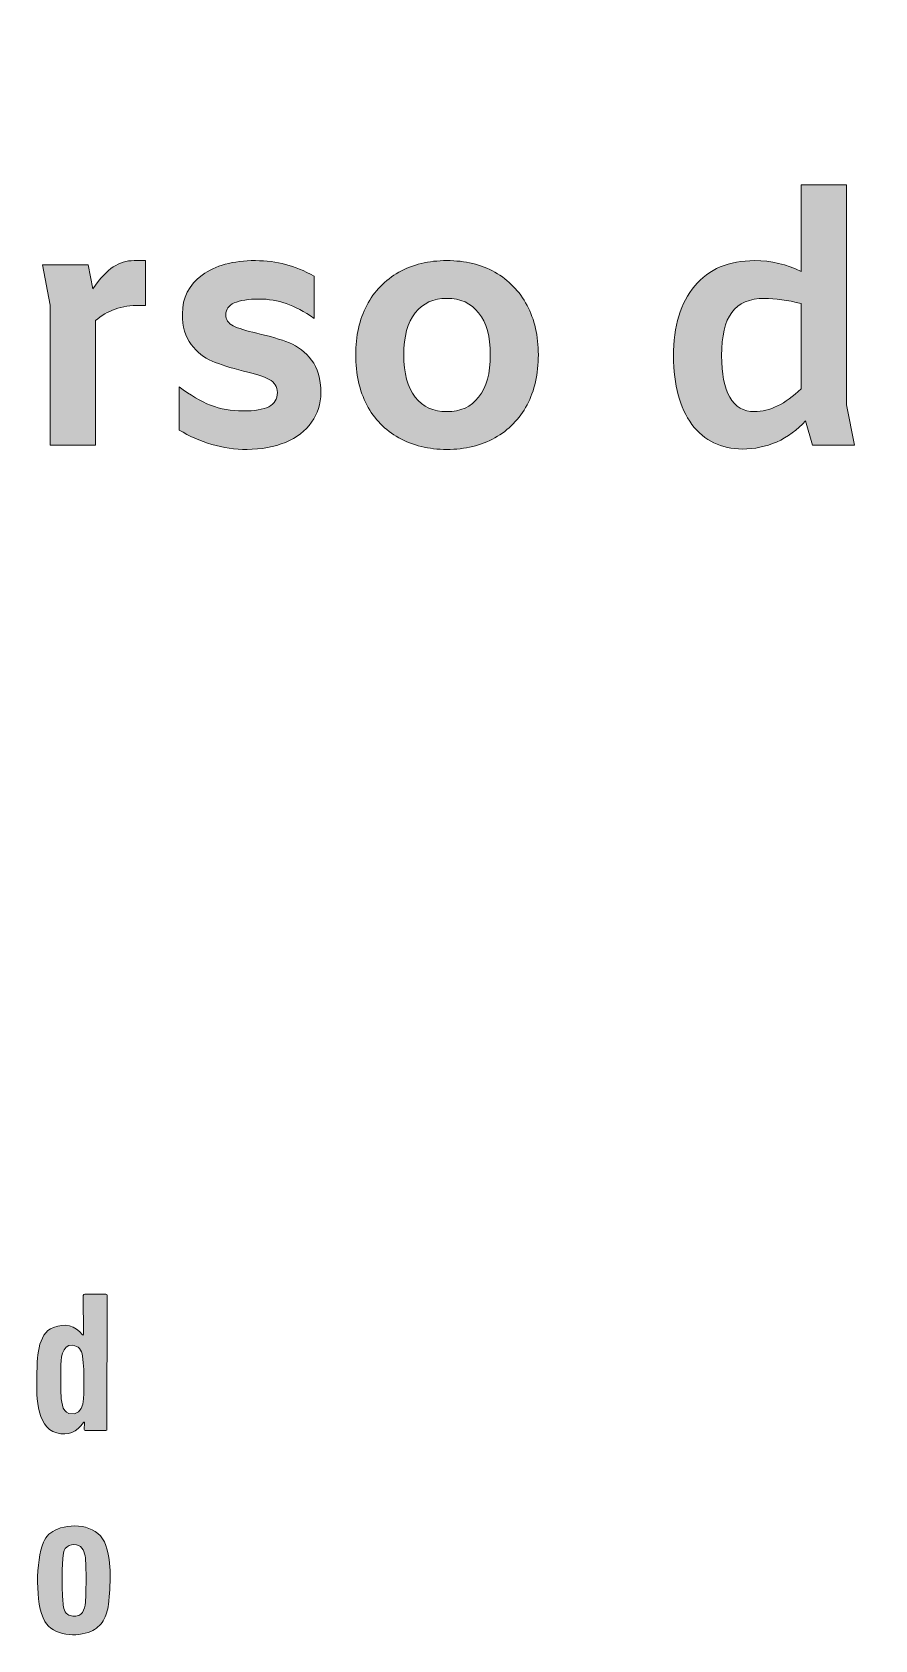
# Model space of a CAD drawing. Header units: millimetres. Extents: x 6 to 133, y 303 to 393.
# Drawn here: x 61.23 to 71.83, y 318.67 to 338.89 of the extents above; entities that cross this region are included whole.
import ezdxf

# ---------------------------------------------------------------- set-up
doc = ezdxf.new("R2010")
doc.units = ezdxf.units.MM
doc.header["$MEASUREMENT"] = 0

# ---------------------------------------------------------------- blocks, each defined once
blk = doc.blocks.new('block 2')
at = {"color": 188, "lineweight": 35, "true_color": 0x161224}
blk.add_open_spline([(21.418, 393.141), (21.418, 393.141), (6.418, 303.141), (6.418, 303.141), (6.418, 303.141), (118.799, 303.141), (118.799, 303.141), (118.799, 303.141), (133.023, 388.483), (133.023, 388.483), (133.386, 390.662), (131.914, 392.723), (129.735, 393.086), (129.518, 393.122), (129.298, 393.141), (129.078, 393.141), (129.078, 393.141), (21.418, 393.141), (21.418, 393.141)], degree=3, knots=[0, 0, 0, 0, 1, 1, 1, 2, 2, 2, 3, 3, 3, 4, 4, 4, 5, 5, 5, 6, 6, 6, 6], dxfattribs=at)
blk = doc.blocks.new('block 41')
at = {"true_color": 0xffffff}
h = blk.add_hatch(color=7, dxfattribs=at)
h.dxf.hatch_style = 2
edge = h.paths.add_edge_path()
edge.add_spline(control_points=[(62.658, 336.02), (62.658, 336.02), (62.658, 335.457), (62.658, 335.457), (62.658, 335.457), (62.587, 335.457), (62.587, 335.457), (62.358, 335.457), (62.174, 335.392), (62.032, 335.266), (62.032, 335.266), (62.032, 333.699), (62.032, 333.699), (62.032, 333.699), (61.459, 333.699), (61.459, 333.699), (61.459, 333.699), (61.459, 335.461), (61.459, 335.461), (61.459, 335.461), (61.366, 335.967), (61.366, 335.967), (61.366, 335.967), (61.938, 335.967), (61.938, 335.967), (61.938, 335.967), (61.996, 335.665), (61.996, 335.665), (62.091, 335.798), (62.176, 335.889), (62.254, 335.941), (62.334, 335.994), (62.42, 336.02), (62.516, 336.02), (62.516, 336.02), (62.658, 336.02), (62.658, 336.02)], knot_values=[0, 0, 0, 0, 1, 1, 1, 2, 2, 2, 3, 3, 3, 4, 4, 4, 5, 5, 5, 6, 6, 6, 7, 7, 7, 8, 8, 8, 9, 9, 9, 10, 10, 10, 11, 11, 11, 12, 12, 12, 12], degree=3, periodic=1)
at = {"lineweight": 0}
blk.add_open_spline([(62.658, 336.02), (62.658, 336.02), (62.658, 335.457), (62.658, 335.457), (62.658, 335.457), (62.587, 335.457), (62.587, 335.457), (62.358, 335.457), (62.174, 335.392), (62.032, 335.266), (62.032, 335.266), (62.032, 333.699), (62.032, 333.699), (62.032, 333.699), (61.459, 333.699), (61.459, 333.699), (61.459, 333.699), (61.459, 335.461), (61.459, 335.461), (61.459, 335.461), (61.366, 335.967), (61.366, 335.967), (61.366, 335.967), (61.938, 335.967), (61.938, 335.967), (61.938, 335.967), (61.996, 335.665), (61.996, 335.665), (62.091, 335.798), (62.176, 335.889), (62.254, 335.941), (62.334, 335.994), (62.42, 336.02), (62.516, 336.02), (62.516, 336.02), (62.658, 336.02), (62.658, 336.02)], degree=3, knots=[0, 0, 0, 0, 1, 1, 1, 2, 2, 2, 3, 3, 3, 4, 4, 4, 5, 5, 5, 6, 6, 6, 7, 7, 7, 8, 8, 8, 9, 9, 9, 10, 10, 10, 11, 11, 11, 12, 12, 12, 12], dxfattribs=at)
blk = doc.blocks.new('block 40')
blk.add_blockref('block 41', (0, 0))
blk = doc.blocks.new('block 39')
blk.add_blockref('block 40', (0, 0))
blk = doc.blocks.new('block 44')
at = {"true_color": 0xffffff}
h = blk.add_hatch(color=7, dxfattribs=at)
h.dxf.hatch_style = 2
edge = h.paths.add_edge_path()
edge.add_spline(control_points=[(63.936, 333.645), (63.785, 333.645), (63.636, 333.666), (63.492, 333.707), (63.346, 333.752), (63.21, 333.812), (63.083, 333.889), (63.083, 333.889), (63.083, 334.431), (63.083, 334.431), (63.222, 334.327), (63.354, 334.25), (63.478, 334.2), (63.603, 334.152), (63.737, 334.129), (63.882, 334.129), (64.03, 334.129), (64.14, 334.147), (64.211, 334.182), (64.282, 334.22), (64.317, 334.28), (64.317, 334.36), (64.317, 334.433), (64.283, 334.489), (64.215, 334.524), (64.147, 334.562), (64.039, 334.598), (63.891, 334.631), (63.728, 334.672), (63.596, 334.713), (63.496, 334.755), (63.395, 334.8), (63.307, 334.868), (63.234, 334.964), (63.16, 335.058), (63.123, 335.187), (63.123, 335.35), (63.123, 335.554), (63.205, 335.716), (63.372, 335.838), (63.537, 335.959), (63.76, 336.02), (64.042, 336.02), (64.178, 336.02), (64.304, 336.004), (64.42, 335.972), (64.537, 335.942), (64.657, 335.893), (64.779, 335.825), (64.779, 335.825), (64.779, 335.292), (64.779, 335.292), (64.655, 335.381), (64.537, 335.443), (64.428, 335.479), (64.322, 335.517), (64.208, 335.537), (64.087, 335.537), (63.953, 335.537), (63.849, 335.52), (63.776, 335.488), (63.705, 335.454), (63.669, 335.406), (63.669, 335.341), (63.669, 335.279), (63.7, 335.231), (63.762, 335.199), (63.825, 335.169), (63.923, 335.138), (64.06, 335.106), (64.222, 335.07), (64.359, 335.03), (64.468, 334.986), (64.577, 334.942), (64.67, 334.868), (64.748, 334.768), (64.825, 334.671), (64.864, 334.533), (64.864, 334.356), (64.864, 334.219), (64.825, 334.096), (64.748, 333.987), (64.67, 333.877), (64.562, 333.793), (64.42, 333.734), (64.277, 333.675), (64.115, 333.645), (63.936, 333.645)], knot_values=[0, 0, 0, 0, 1, 1, 1, 2, 2, 2, 3, 3, 3, 4, 4, 4, 5, 5, 5, 6, 6, 6, 7, 7, 7, 8, 8, 8, 9, 9, 9, 10, 10, 10, 11, 11, 11, 12, 12, 12, 13, 13, 13, 14, 14, 14, 15, 15, 15, 16, 16, 16, 17, 17, 17, 18, 18, 18, 19, 19, 19, 20, 20, 20, 21, 21, 21, 22, 22, 22, 23, 23, 23, 24, 24, 24, 25, 25, 25, 26, 26, 26, 27, 27, 27, 28, 28, 28, 29, 29, 29, 29], degree=3, periodic=1)
at = {"lineweight": 0}
blk.add_open_spline([(63.936, 333.645), (63.785, 333.645), (63.636, 333.666), (63.492, 333.707), (63.346, 333.752), (63.21, 333.812), (63.083, 333.889), (63.083, 333.889), (63.083, 334.431), (63.083, 334.431), (63.222, 334.327), (63.354, 334.25), (63.478, 334.2), (63.603, 334.152), (63.737, 334.129), (63.882, 334.129), (64.03, 334.129), (64.14, 334.147), (64.211, 334.182), (64.282, 334.22), (64.317, 334.28), (64.317, 334.36), (64.317, 334.433), (64.283, 334.489), (64.215, 334.524), (64.147, 334.562), (64.039, 334.598), (63.891, 334.631), (63.728, 334.672), (63.596, 334.713), (63.496, 334.755), (63.395, 334.8), (63.307, 334.868), (63.234, 334.964), (63.16, 335.058), (63.123, 335.187), (63.123, 335.35), (63.123, 335.554), (63.205, 335.716), (63.372, 335.838), (63.537, 335.959), (63.76, 336.02), (64.042, 336.02), (64.178, 336.02), (64.304, 336.004), (64.42, 335.972), (64.537, 335.942), (64.657, 335.893), (64.779, 335.825), (64.779, 335.825), (64.779, 335.292), (64.779, 335.292), (64.655, 335.381), (64.537, 335.443), (64.428, 335.479), (64.322, 335.517), (64.208, 335.537), (64.087, 335.537), (63.953, 335.537), (63.849, 335.52), (63.776, 335.488), (63.705, 335.454), (63.669, 335.406), (63.669, 335.341), (63.669, 335.279), (63.7, 335.231), (63.762, 335.199), (63.825, 335.169), (63.923, 335.138), (64.06, 335.106), (64.222, 335.07), (64.359, 335.03), (64.468, 334.986), (64.577, 334.942), (64.67, 334.868), (64.748, 334.768), (64.825, 334.671), (64.864, 334.533), (64.864, 334.356), (64.864, 334.219), (64.825, 334.096), (64.748, 333.987), (64.67, 333.877), (64.562, 333.793), (64.42, 333.734), (64.277, 333.675), (64.115, 333.645), (63.936, 333.645)], degree=3, knots=[0, 0, 0, 0, 1, 1, 1, 2, 2, 2, 3, 3, 3, 4, 4, 4, 5, 5, 5, 6, 6, 6, 7, 7, 7, 8, 8, 8, 9, 9, 9, 10, 10, 10, 11, 11, 11, 12, 12, 12, 13, 13, 13, 14, 14, 14, 15, 15, 15, 16, 16, 16, 17, 17, 17, 18, 18, 18, 19, 19, 19, 20, 20, 20, 21, 21, 21, 22, 22, 22, 23, 23, 23, 24, 24, 24, 25, 25, 25, 26, 26, 26, 27, 27, 27, 28, 28, 28, 29, 29, 29, 29], dxfattribs=at)
blk = doc.blocks.new('block 43')
blk.add_blockref('block 44', (0, 0))
blk = doc.blocks.new('block 42')
blk.add_blockref('block 43', (0, 0))
blk = doc.blocks.new('block 47')
at = {"true_color": 0xffffff}
h = blk.add_hatch(color=7, dxfattribs=at)
h.dxf.hatch_style = 2
edge = h.paths.add_edge_path()
edge.add_spline(control_points=[(66.449, 333.645), (66.22, 333.645), (66.019, 333.694), (65.845, 333.792), (65.67, 333.889), (65.535, 334.027), (65.441, 334.205), (65.349, 334.384), (65.303, 334.595), (65.303, 334.835), (65.303, 335.071), (65.349, 335.279), (65.441, 335.457), (65.535, 335.636), (65.67, 335.776), (65.845, 335.874), (66.019, 335.972), (66.22, 336.02), (66.449, 336.02), (66.68, 336.02), (66.881, 335.972), (67.053, 335.874), (67.227, 335.776), (67.361, 335.636), (67.457, 335.457), (67.551, 335.279), (67.599, 335.071), (67.599, 334.835), (67.599, 334.595), (67.551, 334.384), (67.457, 334.205), (67.361, 334.027), (67.227, 333.889), (67.053, 333.792), (66.881, 333.694), (66.68, 333.645), (66.449, 333.645)], knot_values=[0, 0, 0, 0, 1, 1, 1, 2, 2, 2, 3, 3, 3, 4, 4, 4, 5, 5, 5, 6, 6, 6, 7, 7, 7, 8, 8, 8, 9, 9, 9, 10, 10, 10, 11, 11, 11, 12, 12, 12, 12], degree=3, periodic=1)
edge = h.paths.add_edge_path()
edge.add_spline(control_points=[(66.449, 334.12), (66.62, 334.12), (66.753, 334.18), (66.848, 334.302), (66.946, 334.427), (66.995, 334.604), (66.995, 334.835), (66.995, 335.066), (66.946, 335.241), (66.848, 335.363), (66.753, 335.484), (66.62, 335.545), (66.449, 335.545), (66.28, 335.545), (66.147, 335.484), (66.049, 335.363), (65.954, 335.241), (65.907, 335.066), (65.907, 334.835), (65.907, 334.604), (65.954, 334.427), (66.049, 334.302), (66.147, 334.18), (66.28, 334.12), (66.449, 334.12)], knot_values=[0, 0, 0, 0, 1, 1, 1, 2, 2, 2, 3, 3, 3, 4, 4, 4, 5, 5, 5, 6, 6, 6, 7, 7, 7, 8, 8, 8, 8], degree=3, periodic=1)
at = {"lineweight": 0}
for points, knots in [([(66.449, 333.645), (66.22, 333.645), (66.019, 333.694), (65.845, 333.792), (65.67, 333.889), (65.535, 334.027), (65.441, 334.205), (65.349, 334.384), (65.303, 334.595), (65.303, 334.835), (65.303, 335.071), (65.349, 335.279), (65.441, 335.457), (65.535, 335.636), (65.67, 335.776), (65.845, 335.874), (66.019, 335.972), (66.22, 336.02), (66.449, 336.02), (66.68, 336.02), (66.881, 335.972), (67.053, 335.874), (67.227, 335.776), (67.361, 335.636), (67.457, 335.457), (67.551, 335.279), (67.599, 335.071), (67.599, 334.835), (67.599, 334.595), (67.551, 334.384), (67.457, 334.205), (67.361, 334.027), (67.227, 333.889), (67.053, 333.792), (66.881, 333.694), (66.68, 333.645), (66.449, 333.645)], [0, 0, 0, 0, 1, 1, 1, 2, 2, 2, 3, 3, 3, 4, 4, 4, 5, 5, 5, 6, 6, 6, 7, 7, 7, 8, 8, 8, 9, 9, 9, 10, 10, 10, 11, 11, 11, 12, 12, 12, 12]), ([(66.449, 334.12), (66.62, 334.12), (66.753, 334.18), (66.848, 334.302), (66.946, 334.427), (66.995, 334.604), (66.995, 334.835), (66.995, 335.066), (66.946, 335.241), (66.848, 335.363), (66.753, 335.484), (66.62, 335.545), (66.449, 335.545), (66.28, 335.545), (66.147, 335.484), (66.049, 335.363), (65.954, 335.241), (65.907, 335.066), (65.907, 334.835), (65.907, 334.604), (65.954, 334.427), (66.049, 334.302), (66.147, 334.18), (66.28, 334.12), (66.449, 334.12)], [0, 0, 0, 0, 1, 1, 1, 2, 2, 2, 3, 3, 3, 4, 4, 4, 5, 5, 5, 6, 6, 6, 7, 7, 7, 8, 8, 8, 8])]:
    blk.add_open_spline(points, degree=3, knots=knots, dxfattribs=at)
blk = doc.blocks.new('block 46')
blk.add_blockref('block 47', (0, 0))
blk = doc.blocks.new('block 45')
blk.add_blockref('block 46', (0, 0))
blk = doc.blocks.new('block 50')
at = {"true_color": 0xffffff}
h = blk.add_hatch(color=7, dxfattribs=at)
h.dxf.hatch_style = 2
edge = h.paths.add_edge_path()
edge.add_spline(control_points=[(71.044, 333.699), (71.044, 333.699), (70.959, 334.005), (70.959, 334.005), (70.855, 333.889), (70.734, 333.801), (70.595, 333.738), (70.459, 333.68), (70.316, 333.65), (70.165, 333.65), (69.898, 333.65), (69.686, 333.753), (69.53, 333.96), (69.375, 334.17), (69.299, 334.455), (69.299, 334.817), (69.299, 335.196), (69.388, 335.49), (69.565, 335.701), (69.743, 335.914), (69.994, 336.02), (70.32, 336.02), (70.526, 336.02), (70.721, 335.974), (70.902, 335.883), (70.902, 335.883), (70.902, 336.975), (70.902, 336.975), (70.902, 336.975), (71.474, 336.975), (71.474, 336.975), (71.474, 336.975), (71.474, 334.205), (71.474, 334.205), (71.474, 334.205), (71.572, 333.699), (71.572, 333.699), (71.572, 333.699), (71.044, 333.699), (71.044, 333.699)], knot_values=[0, 0, 0, 0, 1, 1, 1, 2, 2, 2, 3, 3, 3, 4, 4, 4, 5, 5, 5, 6, 6, 6, 7, 7, 7, 8, 8, 8, 9, 9, 9, 10, 10, 10, 11, 11, 11, 12, 12, 12, 13, 13, 13, 13], degree=3, periodic=1)
edge = h.paths.add_edge_path()
edge.add_spline(control_points=[(69.903, 334.826), (69.903, 334.598), (69.936, 334.423), (70.005, 334.302), (70.076, 334.18), (70.179, 334.12), (70.316, 334.12), (70.508, 334.12), (70.703, 334.216), (70.902, 334.409), (70.902, 334.409), (70.902, 335.479), (70.902, 335.479), (70.733, 335.523), (70.579, 335.545), (70.44, 335.545), (70.256, 335.545), (70.12, 335.485), (70.031, 335.368), (69.945, 335.252), (69.903, 335.071), (69.903, 334.826)], knot_values=[0, 0, 0, 0, 1, 1, 1, 2, 2, 2, 3, 3, 3, 4, 4, 4, 5, 5, 5, 6, 6, 6, 7, 7, 7, 7], degree=3, periodic=1)
at = {"lineweight": 0}
for points, knots in [([(71.044, 333.699), (71.044, 333.699), (70.959, 334.005), (70.959, 334.005), (70.855, 333.889), (70.734, 333.801), (70.595, 333.738), (70.459, 333.68), (70.316, 333.65), (70.165, 333.65), (69.898, 333.65), (69.686, 333.753), (69.53, 333.96), (69.375, 334.17), (69.299, 334.455), (69.299, 334.817), (69.299, 335.196), (69.388, 335.49), (69.565, 335.701), (69.743, 335.914), (69.994, 336.02), (70.32, 336.02), (70.526, 336.02), (70.721, 335.974), (70.902, 335.883), (70.902, 335.883), (70.902, 336.975), (70.902, 336.975), (70.902, 336.975), (71.474, 336.975), (71.474, 336.975), (71.474, 336.975), (71.474, 334.205), (71.474, 334.205), (71.474, 334.205), (71.572, 333.699), (71.572, 333.699), (71.572, 333.699), (71.044, 333.699), (71.044, 333.699)], [0, 0, 0, 0, 1, 1, 1, 2, 2, 2, 3, 3, 3, 4, 4, 4, 5, 5, 5, 6, 6, 6, 7, 7, 7, 8, 8, 8, 9, 9, 9, 10, 10, 10, 11, 11, 11, 12, 12, 12, 13, 13, 13, 13]), ([(69.903, 334.826), (69.903, 334.598), (69.936, 334.423), (70.005, 334.302), (70.076, 334.18), (70.179, 334.12), (70.316, 334.12), (70.508, 334.12), (70.703, 334.216), (70.902, 334.409), (70.902, 334.409), (70.902, 335.479), (70.902, 335.479), (70.733, 335.523), (70.579, 335.545), (70.44, 335.545), (70.256, 335.545), (70.12, 335.485), (70.031, 335.368), (69.945, 335.252), (69.903, 335.071), (69.903, 334.826)], [0, 0, 0, 0, 1, 1, 1, 2, 2, 2, 3, 3, 3, 4, 4, 4, 5, 5, 5, 6, 6, 6, 7, 7, 7, 7])]:
    blk.add_open_spline(points, degree=3, knots=knots, dxfattribs=at)
blk = doc.blocks.new('block 49')
blk.add_blockref('block 50', (0, 0))
blk = doc.blocks.new('block 48')
blk.add_blockref('block 49', (0, 0))

msp = doc.modelspace()

# ---------------------------------------------------------------- hatches: boundary and pattern name
at = {"true_color": 0x161225}
h = msp.add_hatch(color=188, dxfattribs=at)
h.dxf.hatch_style = 2
edge = h.paths.add_edge_path()
edge.add_spline(control_points=[(61.878, 322.513), (61.878, 322.513), (61.877, 323.001), (61.877, 323.001), (61.877, 323.014), (61.884, 323.021), (61.896, 323.021), (61.896, 323.021), (62.162, 323.02), (62.162, 323.02), (62.171, 323.02), (62.176, 323.016), (62.176, 323.008), (62.176, 323.008), (62.174, 321.317), (62.174, 321.317), (62.174, 321.309), (62.171, 321.305), (62.162, 321.305), (62.162, 321.305), (61.9, 321.304), (61.9, 321.304), (61.891, 321.304), (61.888, 321.308), (61.888, 321.316), (61.888, 321.316), (61.894, 321.402), (61.894, 321.402), (61.894, 321.406), (61.893, 321.408), (61.889, 321.409), (61.885, 321.41), (61.883, 321.409), (61.88, 321.406), (61.798, 321.283), (61.686, 321.238), (61.544, 321.274), (61.268, 321.344), (61.291, 321.797), (61.294, 322.011), (61.298, 322.191), (61.295, 322.527), (61.501, 322.602), (61.651, 322.657), (61.773, 322.626), (61.868, 322.508), (61.875, 322.5), (61.878, 322.501), (61.878, 322.513)], knot_values=[0, 0, 0, 0, 1, 1, 1, 2, 2, 2, 3, 3, 3, 4, 4, 4, 5, 5, 5, 6, 6, 6, 7, 7, 7, 8, 8, 8, 9, 9, 9, 10, 10, 10, 11, 11, 11, 12, 12, 12, 13, 13, 13, 14, 14, 14, 15, 15, 15, 16, 16, 16, 16], degree=3, periodic=1)
edge = h.paths.add_edge_path()
edge.add_spline(control_points=[(61.696, 321.52), (61.915, 321.467), (61.88, 321.763), (61.884, 321.887), (61.887, 322.013), (61.881, 322.132), (61.868, 322.241), (61.857, 322.322), (61.816, 322.367), (61.743, 322.376), (61.605, 322.393), (61.595, 322.193), (61.594, 322.095), (61.593, 321.99), (61.594, 321.884), (61.596, 321.78), (61.598, 321.683), (61.608, 321.541), (61.696, 321.52)], knot_values=[0, 0, 0, 0, 1, 1, 1, 2, 2, 2, 3, 3, 3, 4, 4, 4, 5, 5, 5, 6, 6, 6, 6], degree=3, periodic=1)
h = msp.add_hatch(color=188, dxfattribs=at)
h.dxf.hatch_style = 2
edge = h.paths.add_edge_path()
edge.add_spline(control_points=[(61.971, 318.777), (61.8, 318.701), (61.496, 318.721), (61.393, 318.904), (61.268, 319.127), (61.282, 319.666), (61.376, 319.899), (61.408, 319.976), (61.471, 320.032), (61.552, 320.064), (61.762, 320.147), (62.081, 320.111), (62.161, 319.858), (62.233, 319.631), (62.222, 319.365), (62.193, 319.117), (62.184, 319.041), (62.163, 318.972), (62.128, 318.912), (62.092, 318.852), (62.04, 318.807), (61.971, 318.777)], knot_values=[0, 0, 0, 0, 1, 1, 1, 2, 2, 2, 3, 3, 3, 4, 4, 4, 5, 5, 5, 6, 6, 6, 7, 7, 7, 7], degree=3, periodic=1)
edge = h.paths.add_edge_path()
edge.add_spline(control_points=[(61.822, 318.979), (61.895, 319.002), (61.906, 319.138), (61.908, 319.202), (61.914, 319.36), (61.913, 319.52), (61.906, 319.68), (61.904, 319.74), (61.883, 319.829), (61.819, 319.857), (61.747, 319.889), (61.637, 319.854), (61.627, 319.764), (61.607, 319.584), (61.605, 319.38), (61.622, 319.156), (61.626, 319.093), (61.625, 319.027), (61.682, 318.992), (61.722, 318.966), (61.768, 318.962), (61.822, 318.979)], knot_values=[0, 0, 0, 0, 1, 1, 1, 2, 2, 2, 3, 3, 3, 4, 4, 4, 5, 5, 5, 6, 6, 6, 7, 7, 7, 7], degree=3, periodic=1)

# ---------------------------------------------------------------- linework, layer by layer
at = {"lineweight": 0}
for points, knots in [([(61.878, 322.513), (61.878, 322.513), (61.877, 323.001), (61.877, 323.001), (61.877, 323.014), (61.884, 323.021), (61.896, 323.021), (61.896, 323.021), (62.162, 323.02), (62.162, 323.02), (62.171, 323.02), (62.176, 323.016), (62.176, 323.008), (62.176, 323.008), (62.174, 321.317), (62.174, 321.317), (62.174, 321.309), (62.171, 321.305), (62.162, 321.305), (62.162, 321.305), (61.9, 321.304), (61.9, 321.304), (61.891, 321.304), (61.888, 321.308), (61.888, 321.316), (61.888, 321.316), (61.894, 321.402), (61.894, 321.402), (61.894, 321.406), (61.893, 321.408), (61.889, 321.409), (61.885, 321.41), (61.883, 321.409), (61.88, 321.406), (61.798, 321.283), (61.686, 321.238), (61.544, 321.274), (61.268, 321.344), (61.291, 321.797), (61.294, 322.011), (61.298, 322.191), (61.295, 322.527), (61.501, 322.602), (61.651, 322.657), (61.773, 322.626), (61.868, 322.508), (61.875, 322.5), (61.878, 322.501), (61.878, 322.513)], [0, 0, 0, 0, 1, 1, 1, 2, 2, 2, 3, 3, 3, 4, 4, 4, 5, 5, 5, 6, 6, 6, 7, 7, 7, 8, 8, 8, 9, 9, 9, 10, 10, 10, 11, 11, 11, 12, 12, 12, 13, 13, 13, 14, 14, 14, 15, 15, 15, 16, 16, 16, 16]), ([(61.696, 321.52), (61.915, 321.467), (61.88, 321.763), (61.884, 321.887), (61.887, 322.013), (61.881, 322.132), (61.868, 322.241), (61.857, 322.322), (61.816, 322.367), (61.743, 322.376), (61.605, 322.393), (61.595, 322.193), (61.594, 322.095), (61.593, 321.99), (61.594, 321.884), (61.596, 321.78), (61.598, 321.683), (61.608, 321.541), (61.696, 321.52)], [0, 0, 0, 0, 1, 1, 1, 2, 2, 2, 3, 3, 3, 4, 4, 4, 5, 5, 5, 6, 6, 6, 6]), ([(61.971, 318.777), (61.8, 318.701), (61.496, 318.721), (61.393, 318.904), (61.268, 319.127), (61.282, 319.666), (61.376, 319.899), (61.408, 319.976), (61.471, 320.032), (61.552, 320.064), (61.762, 320.147), (62.081, 320.111), (62.161, 319.858), (62.233, 319.631), (62.222, 319.365), (62.193, 319.117), (62.184, 319.041), (62.163, 318.972), (62.128, 318.912), (62.092, 318.852), (62.04, 318.807), (61.971, 318.777)], [0, 0, 0, 0, 1, 1, 1, 2, 2, 2, 3, 3, 3, 4, 4, 4, 5, 5, 5, 6, 6, 6, 7, 7, 7, 7]), ([(61.822, 318.979), (61.895, 319.002), (61.906, 319.138), (61.908, 319.202), (61.914, 319.36), (61.913, 319.52), (61.906, 319.68), (61.904, 319.74), (61.883, 319.829), (61.819, 319.857), (61.747, 319.889), (61.637, 319.854), (61.627, 319.764), (61.607, 319.584), (61.605, 319.38), (61.622, 319.156), (61.626, 319.093), (61.625, 319.027), (61.682, 318.992), (61.722, 318.966), (61.768, 318.962), (61.822, 318.979)], [0, 0, 0, 0, 1, 1, 1, 2, 2, 2, 3, 3, 3, 4, 4, 4, 5, 5, 5, 6, 6, 6, 7, 7, 7, 7])]:
    msp.add_open_spline(points, degree=3, knots=knots, dxfattribs=at)

# ---------------------------------------------------------------- block references
for name in ['block 2', 'block 48', 'block 39', 'block 42', 'block 45']:
    msp.add_blockref(name, (0, 0))

doc.saveas('drawing.dxf')
